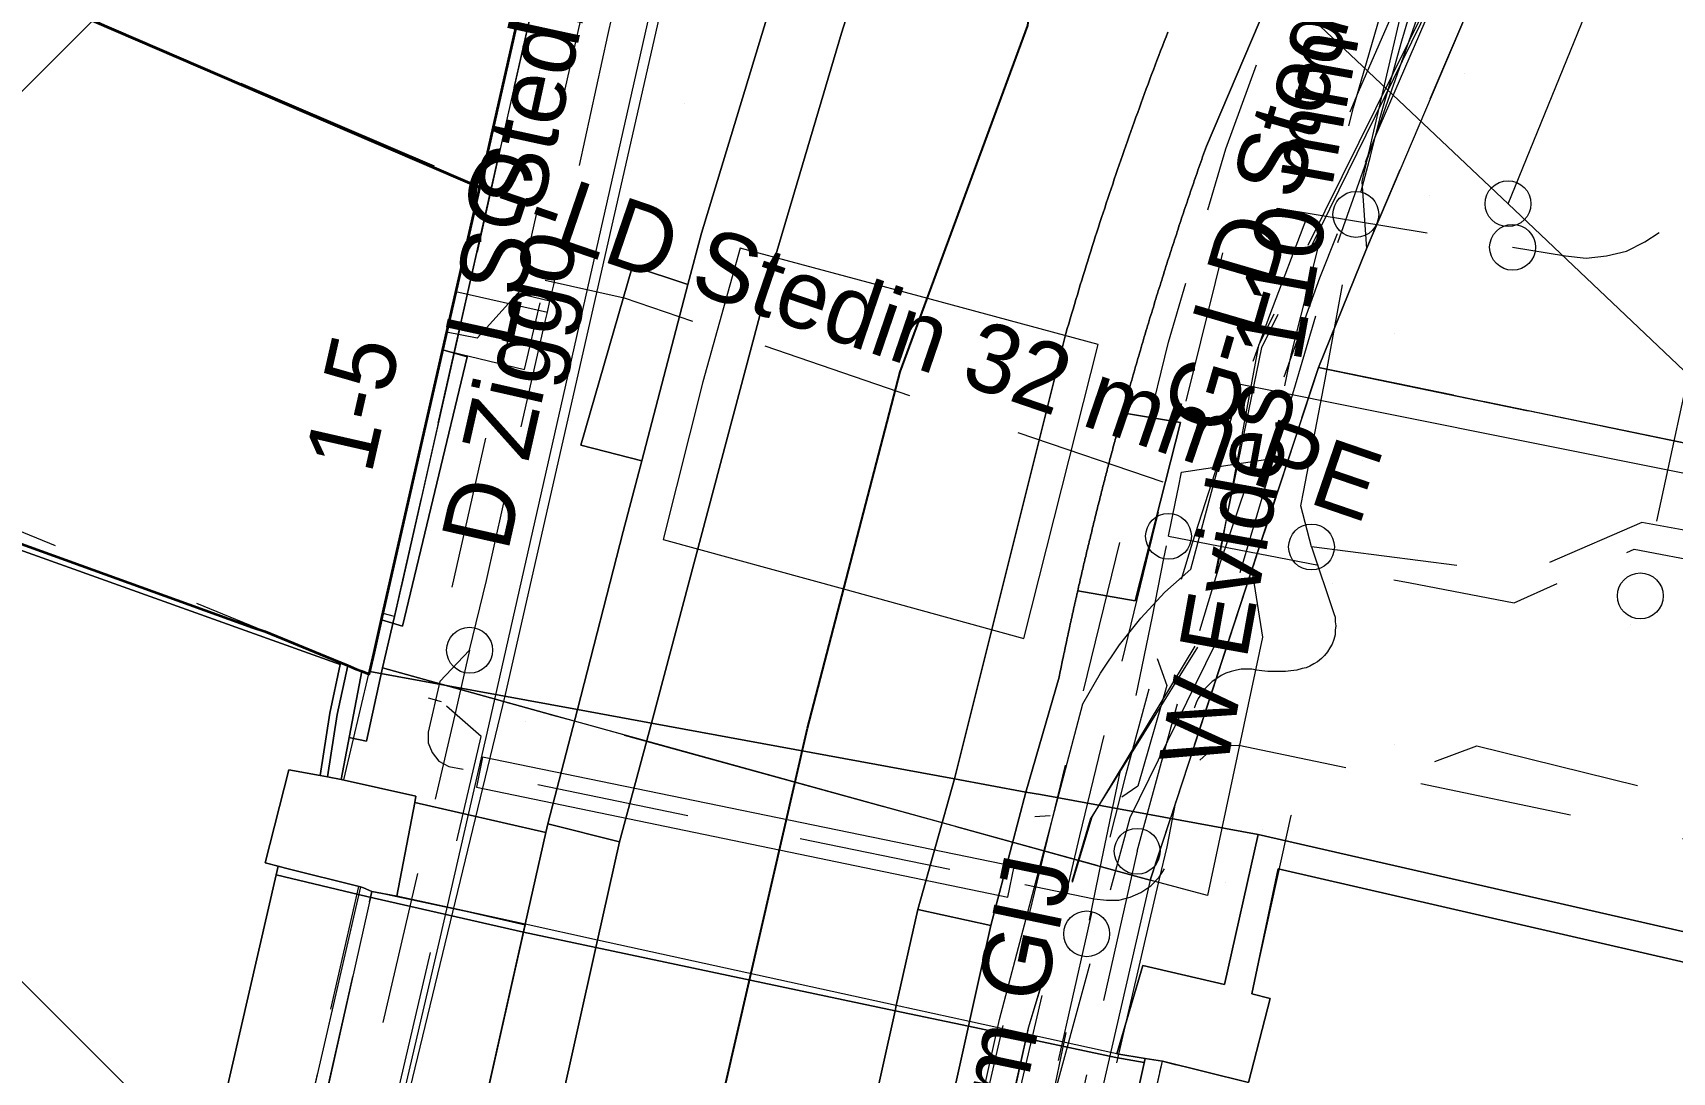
# Model space of a CAD drawing. Header units: metres. Extents: x 0 to 105485, y 0 to 425721.
# Drawn here: x 104793.47 to 104814.91, y 425290.49 to 425304.09 of the extents above; entities that cross this region are included whole.
import ezdxf
from ezdxf.enums import TextEntityAlignment as Align

# ---------------------------------------------------------------- set-up
doc = ezdxf.new("R2010")
doc.units = ezdxf.units.M
doc.header["$MEASUREMENT"] = 0
for name, pattern in [('IE-TERREINAFSCHEIDING_KUNSTMATIG-SO', [11, 4, -1, 4, -2]), ('KG-PERCEEL-SO', [19, 5.5, -4, 5.5, -4]), ('KL-GAS_LD-SO', [13, 4, -2, 4, -3]), ('KL-LS-SO', [13, 4, -2, 4, -3]), ('KL-MS-SO', [13, 4, -2, 4, -3]), ('KL-TELECOM-SO', [9, 7, -2]), ('KL-WATER-SO', [9.5, 7, -2.5]), ('RI-GWA-SO', [18.45, 6, -1.8, 1.75, -1.8, 1.75, -1.8, 1.75, -1.8])]:
    doc.linetypes.add(name, pattern=pattern)
for name, color, linetype, lineweight in [('B-OI-KL-DATA_HULPSTUK-S', 90, 'Continuous', 18), ('B-OI-KL-DATA_MANTELBUIS-G', 90, 'Continuous', 18), ('B-OI-KL-DATA_TELECOM-G', 90, 'KL-TELECOM-SO', 18), ('B-OI-KL-DATA_TELECOM-T', 90, 'KL-TELECOM-SO', 18), ('B-OI-KL-ET_HULPSTUK-S', 10, 'Continuous', 18), ('B-OI-KL-ET_LS-G', 190, 'KL-LS-SO', 18), ('B-OI-KL-ET_LS-T', 190, 'KL-LS-SO', 18), ('B-OI-KL-ET_MANTELBUIS-G', 10, 'Continuous', 18), ('B-OI-KL-ET_MS-G', 130, 'KL-MS-SO', 18), ('B-OI-KL-GAS_HULPSTUK-S', 30, 'Continuous', 18), ('B-OI-KL-GAS_LD-G', 50, 'KL-GAS_LD-SO', 18), ('B-OI-KL-GAS_LD-T', 50, 'KL-GAS_LD-SO', 18), ('B-OI-KL-WATER_HULPSTUK-S', 170, 'Continuous', 18), ('B-OI-KL-WATER_TRANSPORTLEIDING-G', 170, 'KL-WATER-SO', 18), ('B-OI-KL-WATER_TRANSPORTLEIDING-T', 170, 'KL-WATER-SO', 18), ('B-OI-RI-GWA_RIOOLLEIDING-G', 30, 'RI-GWA-SO', 18), ('B-OI-RI-GWA_RIOOLPUT-S', 30, 'Continuous', 18), ('B-XX-GK-KADEMUUR-G', 150, 'Continuous', 18), ('B-XX-GR-STRUIK-G', 90, 'Continuous', 13), ('B-XX-IE-MEUBILAIR-G', 7, 'Continuous', 18), ('B-XX-IE-MEUBILAIR_WEGMEUBILAIR_AFVALBAK-G', 7, 'Continuous', 18), ('B-XX-IE-TERREINAFSCHEIDING_KUNSTMATIG_MUUR-G', 90, 'IE-TERREINAFSCHEIDING_KUNSTMATIG-SO', 18), ('B-XX-KG-GRENS_PERCEEL-G', 150, 'KG-PERCEEL-SO', 18), ('B-XX-KW-KUNSTWERK-G', 170, 'Continuous', 18), ('B-XX-KW-KUNSTWERK_DEK-G', 170, 'Continuous', 18), ('B-XX-OG-BEBOUWING-G', 7, 'Continuous', 35), ('B-XX-OG-BEBOUWING_HUISNUMMER-T', 7, 'Continuous', 18), ('B-XX-OG-GRENS-G', 7, 'Continuous', 18), ('B-XX-OG-WATER-G', 130, 'Continuous', 18), ('B-XX-OG-WATER_RIVIER-G', 130, 'Continuous', 18), ('B-XX-VH-OPENVERHARDING-G', 90, 'Continuous', 18), ('B-XX-VH-OPENVERHARDING_SIERBESTRATING-G', 90, 'Continuous', 18), ('B-XX-VH-OPENVERHARDING_STRAATBAKSTEEN-G', 90, 'Continuous', 18), ('B-XX-VW-MARKERING-G', 7, 'Continuous', 18)]:
    doc.layers.add(name, color=color, linetype=linetype, lineweight=lineweight)
doc.layers.add('GIS-WEGVAKKEN', color=2, linetype='Continuous')

msp = doc.modelspace()

# ---------------------------------------------------------------- linework, layer by layer
at = {"layer": 'B-OI-KL-DATA_HULPSTUK-S'}
msp.add_circle((104812.76, 425301.85), 0.3, dxfattribs=at)
msp.add_circle((104812.76, 425301.85), 0.3, dxfattribs=at)
msp.add_circle((104812.76, 425301.85), 0.3, dxfattribs=at)
at = {"layer": 'B-OI-KL-DATA_MANTELBUIS-G', "ltscale": 0.5, "flags": 128}
for points in [[(104812.76, 425301.85), (104815.59, 425308.8), (104822.61, 425326.1), (104823.15, 425327.13), (104823.76, 425328.12), (104824.45, 425329.06), (104825.2, 425329.94), (104828.64, 425333.31), (104829.36, 425333.83), (104831.12, 425334.98), (104840.75, 425340.34), (104852.76, 425346.92), (104881.06, 425362.51), (104882.32, 425363.22), (104895.92, 425373.18)], [(104796.14, 425280.85), (104796.57, 425282.69), (104798.8, 425292.26), (104799.43, 425295.02), (104802.71, 425309.53), (104803.06, 425311.02), (104803.96, 425314.87), (104805.54, 425320.8), (104806.07, 425322.8), (104817.51, 425332.28), (104829.68, 425340.81)], [(104817.51, 425316.41), (104816.79, 425315.84), (104816, 425314.47), (104811.48, 425304.87), (104810.85, 425302.14), (104810.91, 425301.26)], [(104817.51, 425316.41), (104816.63, 425314.34), (104815.04, 425310.98), (104810.91, 425301.26)], [(104800.98, 425308.76), (104799.63, 425302.78)], [(104796.12, 425280.86), (104796.57, 425282.69), (104799.65, 425295.43), (104802.51, 425308.02)], [(104807.45, 425306.87), (104807.76, 425306.58), (104812.76, 425301.85)], [(104799.63, 425302.78), (104798.2, 425296.45)], [(104799.63, 425302.78), (104799.48, 425302.81)], [(104812.76, 425301.85), (104816.85, 425297.97)], [(104810.91, 425301.26), (104810.28, 425299.71)], [(104810.28, 425299.71), (104809.41, 425297.06)], [(104824.37, 425296.79), (104810.28, 425299.71)], [(104803.6, 425279.89), (104806.11, 425291.18), (104807.2, 425295.31), (104807.43, 425295.71), (104807.68, 425296.08), (104807.96, 425296.43), (104808.27, 425296.77), (104808.61, 425297.07), (104809.26, 425299.49), (104816.85, 425297.97)], [(104809.41, 425297.06), (104809.55, 425296.18), (104808.83, 425292.8), (104808.08, 425293)], [(104809.41, 425297.06), (104808.08, 425293)], [(104798.2, 425296.45), (104798.04, 425295.78)], [(104798.2, 425296.45), (104798.05, 425296.49)], [(104798.04, 425295.78), (104797.83, 425294.82), (104797.6, 425294.87)], [(104800.55, 425295.08), (104798.04, 425295.78)], [(104807.62, 425293.13), (104800.55, 425295.08)], [(104807.62, 425293.13), (104800.55, 425295.08)], [(104808.08, 425293), (104807.14, 425288.9)], [(104808.08, 425293), (104807.62, 425293.13)]]:
    msp.add_lwpolyline(points, dxfattribs=at)
at = {"layer": 'B-OI-KL-DATA_TELECOM-G', "ltscale": 0.5, "flags": 128}
for points in [[(104804.18, 425279.81), (104805.36, 425284.85), (104807.82, 425293.82), (104809.06, 425296.35), (104810.51, 425301.27), (104813.02, 425308.39), (104817.82, 425317.66), (104822.44, 425323.78), (104824.53, 425326.02), (104831.18, 425331.11), (104842.74, 425338.79), (104851.73, 425343.72), (104867.99, 425352.37), (104872.6, 425354.9), (104886.84, 425362.72), (104890.36, 425364.46), (104892.8, 425364.99), (104895.12, 425364.84), (104895.55, 425364.92), (104895.84, 425365.16), (104899.86, 425371.49)], [(104804.18, 425279.81), (104805.36, 425284.85), (104807.82, 425293.82), (104809.06, 425296.35), (104810.51, 425301.27), (104813.02, 425308.39), (104817.82, 425317.66), (104822.44, 425323.78), (104824.53, 425326.02), (104831.18, 425331.11), (104842.74, 425338.79), (104851.73, 425343.72), (104867.99, 425352.37), (104872.6, 425354.9), (104886.84, 425362.72), (104890.36, 425364.46), (104892.8, 425364.99), (104895.12, 425364.84), (104895.55, 425364.92), (104895.84, 425365.16), (104899.86, 425371.49)], [(104804.01, 425279.84), (104806.5, 425291.1), (104807.3, 425293.8), (104808.8, 425296.2), (104809.5, 425300), (104818.8, 425318.8), (104821.3, 425324), (104828.1, 425329.1), (104839.1, 425335.4), (104845.3, 425339.9), (104848.7, 425342.3), (104887, 425362.7), (104896.3, 425365), (104900.8, 425371.09)], [(104804.01, 425279.84), (104806.5, 425291.1), (104807.3, 425293.8), (104808.8, 425296.2), (104809.5, 425300), (104818.8, 425318.8), (104821.3, 425324), (104828.1, 425329.1), (104839.1, 425335.4), (104848.7, 425342.3), (104887, 425362.7), (104896.3, 425365), (104900.8, 425371.09)], [(104804.01, 425279.84), (104806.5, 425291.1), (104807.3, 425293.8), (104808.8, 425296.2), (104809.5, 425300), (104818.8, 425318.8), (104821.3, 425324), (104828.1, 425329.1), (104839.1, 425335.4), (104845.3, 425339.9), (104848.7, 425342.3), (104864, 425350.4), (104887, 425362.7), (104896.3, 425365), (104900.8, 425371.09)], [(104804.01, 425279.84), (104806.5, 425291.1), (104807.3, 425293.8), (104808.8, 425296.2), (104809.5, 425300), (104818.8, 425318.8), (104821.3, 425324), (104828.1, 425329.1), (104839.1, 425335.4), (104848.7, 425342.3), (104887, 425362.7), (104896.3, 425365), (104900.8, 425371.09)], [(104804.01, 425279.84), (104806.5, 425291.1), (104807.3, 425293.8), (104808.8, 425296.2), (104809.5, 425300), (104818.8, 425318.8), (104821.3, 425324), (104828.1, 425329.1), (104839.1, 425335.4), (104845.3, 425339.9), (104848.7, 425342.3), (104887, 425362.7), (104896.3, 425365), (104900.8, 425371.09)], [(104804.01, 425279.84), (104806.5, 425291.1), (104807.3, 425293.8), (104808.8, 425296.2), (104809.5, 425300), (104818.8, 425318.8), (104821.3, 425324), (104828.1, 425329.1), (104839.1, 425335.4), (104845.3, 425339.9), (104848.7, 425342.3), (104887, 425362.7), (104896.3, 425365), (104900.8, 425371.09)], [(104803.97, 425279.84), (104806.49, 425291.07), (104807.32, 425293.83), (104808.78, 425296.25), (104809.54, 425299.97), (104818.8, 425318.83), (104821.33, 425323.99), (104828.08, 425329.1), (104839.11, 425335.4), (104845.31, 425339.89), (104848.66, 425342.26), (104863.96, 425350.36), (104887.03, 425362.66), (104897.07, 425364.83), (104901.01, 425371)], [(104804.01, 425279.84), (104806.5, 425291.1), (104807.3, 425293.8), (104808.8, 425296.2), (104809.5, 425300), (104818.8, 425318.8), (104821.3, 425324), (104828.1, 425329.1), (104839.1, 425335.4), (104845.3, 425339.9), (104848.7, 425342.3), (104864, 425350.4), (104887, 425362.7), (104897.1, 425364.8), (104901.05, 425370.98)], [(104797.6, 425294.87), (104797.83, 425294.82), (104798.04, 425295.78), (104800.55, 425295.08), (104807.62, 425293.13), (104808.08, 425293), (104809.41, 425297.06), (104810.28, 425299.71), (104810.91, 425301.26), (104815.04, 425310.98), (104816.63, 425314.34), (104817.51, 425316.41), (104818.58, 425318.96), (104822.18, 425322.47), (104829.03, 425328.96), (104829.89, 425328.82), (104835.86, 425332.78), (104847.08, 425340.03), (104848.45, 425339.75), (104848.34, 425339.25)], [(104797.6, 425294.87), (104797.83, 425294.82), (104798.04, 425295.78), (104800.55, 425295.08), (104807.62, 425293.13), (104808.08, 425293), (104809.41, 425297.06), (104810.28, 425299.71), (104810.91, 425301.26), (104815.04, 425310.98), (104816.63, 425314.34), (104817.51, 425316.41), (104818.58, 425318.96), (104822.18, 425322.47), (104829.03, 425328.96), (104829.89, 425328.82), (104835.86, 425332.78), (104847.08, 425340.03), (104848.45, 425339.75), (104848.34, 425339.25)], [(104799.08, 425312.27), (104801.41, 425310.63), (104800.98, 425308.76), (104799.63, 425302.78), (104798.2, 425296.45), (104798.04, 425295.78), (104797.83, 425294.82), (104797.6, 425294.87)], [(104799.08, 425312.27), (104801.41, 425310.63), (104800.98, 425308.76), (104799.63, 425302.78), (104798.2, 425296.45), (104798.04, 425295.78), (104797.83, 425294.82), (104797.6, 425294.87)], [(104799.08, 425312.27), (104801.41, 425310.63), (104800.98, 425308.76), (104799.63, 425302.78), (104798.2, 425296.45), (104798.04, 425295.78), (104797.83, 425294.82), (104797.6, 425294.87)], [(104797.6, 425294.87), (104797.83, 425294.82), (104798.04, 425295.78), (104798.2, 425296.45), (104799.63, 425302.78), (104800.98, 425308.76), (104800.84, 425308.79)], [(104797.6, 425294.87), (104797.83, 425294.82), (104798.04, 425295.78), (104798.2, 425296.45), (104799.63, 425302.78), (104800.98, 425308.76), (104800.84, 425308.79)], [(104797.6, 425294.87), (104797.83, 425294.82), (104798.04, 425295.78), (104800.55, 425295.08), (104807.62, 425293.13), (104808.08, 425293), (104809.41, 425297.06), (104810.28, 425299.71), (104824.37, 425296.79), (104834.58, 425294.58), (104840.88, 425293.67), (104850.35, 425292.29), (104853.99, 425291.74), (104853.98, 425291.63), (104854.92, 425291.48), (104856.67, 425291.22), (104861.27, 425290.53), (104861.32, 425290.82)], [(104797.6, 425294.87), (104797.83, 425294.82), (104798.04, 425295.78), (104800.55, 425295.08), (104807.62, 425293.13), (104808.08, 425293), (104809.41, 425297.06), (104810.28, 425299.71), (104824.37, 425296.79), (104834.58, 425294.58), (104840.88, 425293.67), (104850.35, 425292.29), (104853.99, 425291.74), (104853.98, 425291.63), (104854.92, 425291.48), (104854.97, 425291.78)], [(104878.09, 425288.35), (104878.03, 425288.01), (104872.58, 425288.91), (104872.56, 425288.83), (104872.4, 425288.85), (104866.81, 425289.69), (104862.54, 425290.34), (104861.27, 425290.53), (104856.67, 425291.22), (104854.92, 425291.48), (104853.98, 425291.63), (104853.99, 425291.74), (104850.35, 425292.29), (104840.88, 425293.67), (104834.58, 425294.58), (104824.37, 425296.79), (104810.28, 425299.71), (104809.41, 425297.06), (104808.08, 425293), (104807.62, 425293.13), (104800.55, 425295.08), (104798.04, 425295.78), (104797.83, 425294.82), (104797.6, 425294.87)], [(104797.6, 425294.87), (104797.83, 425294.82), (104798.04, 425295.78), (104800.55, 425295.08), (104807.62, 425293.13), (104808.08, 425293), (104809.41, 425297.06), (104810.28, 425299.71), (104824.37, 425296.79), (104834.58, 425294.58), (104840.88, 425293.67), (104850.35, 425292.29), (104853.99, 425291.74), (104853.98, 425291.63), (104854.92, 425291.48), (104856.67, 425291.22), (104861.27, 425290.53), (104862.54, 425290.34), (104866.81, 425289.69), (104866.86, 425289.99)], [(104797.6, 425294.87), (104797.83, 425294.82), (104798.04, 425295.78), (104800.55, 425295.08), (104807.62, 425293.13), (104808.08, 425293), (104809.41, 425297.06), (104810.28, 425299.71), (104824.37, 425296.79), (104834.58, 425294.58), (104840.88, 425293.67), (104850.35, 425292.29), (104850.39, 425292.59)], [(104797.6, 425294.87), (104797.83, 425294.82), (104798.04, 425295.78), (104800.55, 425295.08), (104807.62, 425293.13), (104808.08, 425293), (104809.41, 425297.06), (104810.28, 425299.71), (104824.37, 425296.79), (104824.41, 425296.96)], [(104797.6, 425294.87), (104797.83, 425294.82), (104798.04, 425295.78), (104800.55, 425295.08), (104807.62, 425293.13), (104808.08, 425293), (104809.41, 425297.06), (104810.28, 425299.71), (104824.37, 425296.79), (104834.58, 425294.58), (104840.88, 425293.67), (104840.93, 425293.97)], [(104952.37, 425285.18), (104952.67, 425286.65), (104951.61, 425286.87), (104951.23, 425285), (104943.65, 425286.64), (104941.85, 425284.88), (104937.47, 425283.44), (104934.98, 425281.02), (104931.4, 425280.07), (104926.59, 425281.6), (104926.64, 425282.22), (104922.92, 425282.98), (104919.73, 425283.96), (104917.36, 425283.95), (104916.91, 425281.18), (104914.22, 425281.65), (104914.2, 425281.54), (104904.39, 425283.24), (104904.27, 425283.26), (104904.29, 425283.37), (104901.14, 425283.93), (104896.18, 425284.82), (104895.42, 425285.95), (104883.51, 425288.35), (104882.26, 425287.42), (104881.69, 425287.53), (104881.67, 425287.41), (104878.03, 425288.01), (104872.58, 425288.91), (104872.56, 425288.83), (104872.4, 425288.85), (104866.81, 425289.69), (104862.54, 425290.34), (104861.27, 425290.53), (104856.67, 425291.22), (104854.92, 425291.48), (104853.98, 425291.63), (104853.99, 425291.74), (104850.35, 425292.29), (104840.88, 425293.67), (104834.58, 425294.58), (104824.37, 425296.79), (104810.28, 425299.71), (104809.41, 425297.06), (104808.08, 425293), (104807.62, 425293.13), (104800.55, 425295.08), (104798.04, 425295.78), (104797.83, 425294.82), (104797.6, 425294.87)], [(104797.6, 425294.87), (104797.83, 425294.82), (104798.04, 425295.78), (104798.2, 425296.45), (104798.05, 425296.49)], [(104797.6, 425294.87), (104797.83, 425294.82), (104798.04, 425295.78), (104798.2, 425296.45), (104798.05, 425296.49)], [(104797.6, 425294.87), (104797.83, 425294.82), (104798.04, 425295.78), (104798.2, 425296.45), (104798.05, 425296.49)]]:
    msp.add_lwpolyline(points, dxfattribs=at)
at = {"layer": 'B-OI-KL-ET_HULPSTUK-S'}
for centre in [(104812.82, 425301.28), (104799.18, 425296.01), (104807.91, 425293.38), (104807.25, 425292.3)]:
    msp.add_circle(centre, 0.3, dxfattribs=at)
at = {"layer": 'B-OI-KL-ET_LS-G', "ltscale": 0.5, "flags": 128}
for points in [[(104807.91, 425293.38), (104808.43, 425295.28), (104809, 425297.16), (104809.63, 425299.03), (104810.3, 425300.88), (104811.02, 425302.71), (104811.8, 425304.52), (104812.62, 425306.3), (104813.49, 425308.07), (104817.3, 425314.08), (104819.76, 425318.71), (104820.84, 425320.38), (104821.25, 425320.87), (104821.56, 425321.23), (104821.74, 425321.39), (104821.96, 425321.5), (104822.19, 425321.55), (104822.43, 425321.55), (104823.36, 425321.44)], [(104801.49, 425308.05), (104798.62, 425295.39), (104798.81, 425295.34)], [(104812.8, 425307.58), (104812.1, 425306.18), (104811.43, 425304.75), (104810.8, 425303.31), (104810.2, 425301.86), (104809.64, 425300.39), (104809.11, 425298.9), (104808.63, 425297.41), (104808.17, 425295.9), (104807.76, 425294.39), (104807.38, 425292.87), (104807.25, 425292.3), (104804.74, 425281.2), (104804.42, 425279.78)], [(104799.18, 425296.01), (104799.4, 425296.92), (104799.62, 425297.9), (104800.17, 425300.31), (104800.2, 425300.43), (104800.23, 425300.58), (104800.28, 425300.79), (104800.99, 425304.05), (104801.69, 425307.22)], [(104799.81, 425300.68), (104799.28, 425300.09), (104798.88, 425300.17)], [(104799, 425300.7), (104800.2, 425300.43)], [(104799.81, 425300.68), (104800.23, 425300.58)], [(104799.18, 425296.01), (104799, 425295.22), (104795.65, 425280.92)], [(104799.18, 425296.01), (104798.79, 425295.6), (104798.64, 425294.94), (104798.64, 425294.8), (104798.69, 425294.67), (104798.78, 425294.56), (104798.91, 425294.49), (104807.35, 425292.76), (104807.51, 425292.74), (104807.67, 425292.74), (104807.82, 425292.78), (104807.96, 425292.84), (104808.09, 425292.93), (104808.2, 425293.04), (104808.28, 425293.17), (104808.33, 425293.31), (104808.63, 425294.39), (104808.72, 425294.56), (104808.86, 425294.69), (104809.04, 425294.76), (104809.24, 425294.77), (104827.15, 425290.99), (104827.35, 425291), (104827.54, 425291.08), (104827.69, 425291.22), (104827.79, 425291.4), (104828.47, 425294.76), (104828.5, 425294.87), (104828.56, 425294.96), (104828.64, 425295.05), (104828.74, 425295.11), (104828.84, 425295.16), (104828.96, 425295.19), (104829.08, 425295.19), (104829.2, 425295.18), (104831.74, 425294.66), (104833.84, 425294.24), (104834.32, 425294.14), (104838.54, 425293.5), (104840.43, 425293.22), (104847.7, 425292.12), (104848.54, 425292), (104849.19, 425291.9), (104855.36, 425290.97), (104855.91, 425290.88), (104861.68, 425290.01), (104862.58, 425289.87), (104869.3, 425288.83), (104876.52, 425287.7), (104876.69, 425287.68), (104879.74, 425287.2)], [(104808.17, 425295.9), (104808.3, 425295.55), (104807.92, 425294.23), (104807.42, 425293.89), (104806.57, 425293.83)], [(104796.05, 425280.86), (104799.33, 425294.88), (104798.81, 425295.34)], [(104807.91, 425293.38), (104804.82, 425279.73)]]:
    msp.add_lwpolyline(points, dxfattribs=at)
at = {"layer": 'B-OI-KL-ET_MANTELBUIS-G', "ltscale": 0.5, "flags": 128}
msp.add_lwpolyline([(104799.27, 425294.22), (104806.22, 425292.78), (104806.3, 425293.18), (104799.35, 425294.61), (104799.27, 425294.22)], dxfattribs=at)
at = {"layer": 'B-OI-KL-ET_MS-G', "ltscale": 0.5, "flags": 128}
for points in [[(104803.6, 425279.89), (104805.35, 425287.62), (104806.49, 425292.52), (104808.32, 425300.04), (104809.07, 425302.57), (104809.8, 425304.57), (104810.57, 425306.47), (104812, 425309.57), (104812.87, 425311.4), (104813.7, 425313.07), (104814.65, 425314.59), (104815.44, 425316.07), (104816.9, 425318.47), (104817.91, 425320.08), (104819.04, 425321.71), (104820.74, 425323.79), (104825.81, 425329.51), (104838.75, 425338.35), (104840.32, 425338.42), (104856.21, 425346.57), (104881.54, 425360.25), (104884.85, 425361.72), (104886.47, 425362.24), (104888.99, 425362.81), (104890.74, 425363.04), (104893.57, 425363.16), (104895.55, 425363.04), (104897.04, 425362.85), (104902.96, 425361.12), (104904.2, 425360.65), (104904.34, 425360.63), (104904.47, 425360.67), (104904.58, 425360.74), (104904.66, 425360.86), (104907.35, 425368.28)], [(104812.82, 425301.28), (104813.51, 425301.17), (104813.78, 425301.14), (104814.05, 425301.17), (104814.31, 425301.23), (104814.55, 425301.35), (104814.78, 425301.5), (104814.97, 425301.69), (104815.12, 425301.9), (104815.23, 425302.15), (104816.84, 425306.68)], [(104804.11, 425280.28), (104806.2, 425289.5), (104807.16, 425293.58), (104808.15, 425297.66), (104809.06, 425301.32), (104809.09, 425301.42), (104809.15, 425301.52), (104809.32, 425301.68), (104809.52, 425301.77), (104809.75, 425301.79), (104812.79, 425301.29)]]:
    msp.add_lwpolyline(points, dxfattribs=at)
at = {"layer": 'B-OI-KL-GAS_HULPSTUK-S'}
msp.add_circle((104808.32, 425297.5), 0.3, dxfattribs=at)
at = {"layer": 'B-OI-KL-GAS_LD-G', "ltscale": 0.5, "flags": 128}
for points in [[(104808.32, 425297.5), (104808.41, 425297.95), (104808.45, 425298.14), (104808.49, 425298.34), (104809.64, 425298.51), (104809.93, 425299.89), (104810.74, 425303.11), (104812.11, 425307.81)], [(104798.83, 425299.94), (104799.9, 425299.68), (104800.17, 425300.85)], [(104800.17, 425300.85), (104801.2, 425300.62), (104808.45, 425298.14)], [(104804.65, 425279.75), (104807.45, 425293.27), (104807.89, 425295.39), (104808.11, 425296.45), (104808.26, 425297.21), (104808.32, 425297.5)], [(104808.32, 425297.5), (104811.48, 425296.89)], [(104811.48, 425296.89), (104812.84, 425296.63), (104814.41, 425297.33), (104832.89, 425293.88), (104833.56, 425294.16), (104834.74, 425293.94), (104835.25, 425293.44), (104837.11, 425293.09), (104838.32, 425292.87), (104840.73, 425292.42), (104849.15, 425290.9), (104849.75, 425290.79), (104853.41, 425290.14), (104854.76, 425289.9), (104856.12, 425289.65), (104857.32, 425289.44), (104857.93, 425289.33), (104862.04, 425288.72), (104863.07, 425288.57), (104865.27, 425288.24), (104869.24, 425287.65), (104870.34, 425287.49), (104872.78, 425287.13), (104872.81, 425287.12), (104872.9, 425287.11), (104874.87, 425286.82), (104877.59, 425286.42), (104878.31, 425286.31), (104879.92, 425286.07), (104912.57, 425280.49), (104914.67, 425280.13), (104915.45, 425278.77), (104917.81, 425278.43), (104919.24, 425279.35), (104920.34, 425279.17), (104924.07, 425278.74), (104927.8, 425278.74), (104930.21, 425278.93), (104933.22, 425279.5), (104936.37, 425280.67), (104939.12, 425281.95), (104941.8, 425283.25), (104950.36, 425286.81), (104952.09, 425287.39), (104952.75, 425288.04)]]:
    msp.add_lwpolyline(points, dxfattribs=at)
at = {"layer": 'B-OI-KL-WATER_HULPSTUK-S'}
for centre in [(104810.77, 425301.71), (104810.19, 425297.36)]:
    msp.add_circle(centre, 0.3, dxfattribs=at)
at = {"layer": 'B-OI-KL-WATER_TRANSPORTLEIDING-G', "ltscale": 0.5, "flags": 128}
for points in [[(104810.19, 425297.36), (104810.05, 425297.9), (104810.09, 425298.1), (104810.37, 425299.55), (104810.73, 425301.54), (104810.74, 425301.58), (104810.75, 425301.63), (104810.76, 425301.67), (104810.77, 425301.71), (104810.79, 425301.77), (104810.8, 425301.84), (104810.82, 425301.9), (104810.83, 425301.97), (104810.96, 425302.47), (104811.09, 425302.98), (104811.23, 425303.48), (104811.37, 425303.98), (104811.52, 425304.48), (104811.67, 425304.98), (104811.83, 425305.48), (104811.99, 425305.97)], [(104849.36, 425291.27), (104848.96, 425291.36), (104847.79, 425291.62), (104841.38, 425292.79), (104841.04, 425292.85), (104834.56, 425294.03), (104826.91, 425295.43), (104822.36, 425296.26), (104814.51, 425297.68), (104812.96, 425297.01), (104810.19, 425297.36)], [(104810.19, 425297.36), (104810.48, 425296.49), (104810.5, 425296.44), (104810.5, 425296.38), (104810.51, 425296.33), (104810.5, 425296.27), (104810.5, 425296.21), (104810.48, 425296.15), (104810.46, 425296.09), (104810.43, 425296.04), (104810.4, 425295.99), (104810.36, 425295.94), (104810.32, 425295.9), (104810.27, 425295.86), (104810.22, 425295.83), (104810.17, 425295.8), (104810.12, 425295.78), (104810.07, 425295.77), (104810, 425295.75), (104809.92, 425295.74), (104809.85, 425295.73), (104809.77, 425295.73), (104809.7, 425295.73), (104809.62, 425295.73), (104809.54, 425295.74), (104809.47, 425295.75), (104809.41, 425295.76), (104809.34, 425295.76), (104809.27, 425295.76), (104809.21, 425295.75), (104809.14, 425295.73), (104809.07, 425295.71), (104809.01, 425295.68), (104808.95, 425295.64), (104808.89, 425295.6), (104808.84, 425295.55), (104808.79, 425295.5), (104808.75, 425295.44), (104808.71, 425295.38), (104808.68, 425295.32), (104808.66, 425295.26), (104808.64, 425295.2), (104808.59, 425294.96), (104808.42, 425294.06), (104808.3, 425293.44), (104808.2, 425293.02), (104807.19, 425288.68), (104806.25, 425284.48), (104805.27, 425280.08), (104805.17, 425279.69)]]:
    msp.add_lwpolyline(points, dxfattribs=at)
at = {"layer": 'B-OI-RI-GWA_RIOOLLEIDING-G', "ltscale": 0.5, "flags": 128}
msp.add_lwpolyline([(104817.19, 425309.19), (104814.7, 425297.7)], dxfattribs=at)
at = {"layer": 'B-OI-RI-GWA_RIOOLPUT-S'}
msp.add_circle((104814.49, 425296.72), 0.3, dxfattribs=at)
at = {"layer": 'B-XX-GK-KADEMUUR-G', "ltscale": 0.5}
for points in [[(104784.146, 425304.114), (104783.646, 425304.956), (104782.984, 425306.072), (104783.882, 425304.36), (104784.238, 425303.7), (104786.729, 425299.673), (104797.486, 425295.824), (104797.352, 425295.188), (104797.224, 425294.37), (104797.322, 425294.352), (104797.449, 425295.167), (104797.587, 425295.81), (104797.299, 425295.928), (104796.505, 425296.253), (104796.344, 425296.307), (104786.795, 425299.755), (104786.337, 425300.42), (104785.236, 425302.276)], [(104796.505, 425293.227), (104796.675, 425293.185), (104796.772, 425293.161), (104797.752, 425292.917), (104797.793, 425292.9), (104797.901, 425292.856), (104798.228, 425292.793), (104798.463, 425294.016), (104798.479, 425294.1), (104797.499, 425294.319), (104797.322, 425294.352), (104797.224, 425294.37), (104796.816, 425294.445)], [(104799.908, 425292.419), (104799.132, 425292.595), (104798.228, 425292.793), (104797.901, 425292.856), (104797.793, 425292.9), (104797.752, 425292.917), (104796.772, 425293.161), (104796.675, 425293.185), (104796.651, 425293.072), (104797.838, 425292.787), (104798.316, 425292.678), (104799.886, 425292.322)]]:
    msp.add_lwpolyline(points, close=True, dxfattribs=at)
msp.add_lwpolyline([(104829.726, 425289.427), (104816.653, 425292.214), (104816.591, 425291.976), (104809.492, 425293.598), (104809.054, 425291.638), (104807.985, 425291.887), (104807.645, 425290.729), (104808.015, 425290.67), (104808.24, 425290.634), (104809.368, 425290.354), (104809.648, 425291.453), (104809.41, 425291.515), (104809.755, 425293.149), (104818.696, 425291.091), (104830.086, 425288.775)], dxfattribs=at)
at = {"layer": 'B-XX-GR-STRUIK-G', "ltscale": 0.5}
msp.add_lwpolyline([(104798.83, 425299.937), (104798.029, 425296.409), (104798.303, 425296.326), (104799.148, 425299.849)], close=True, dxfattribs=at)
at = {"layer": 'B-XX-IE-MEUBILAIR-G', "color": 0, "true_color": 0x604a38}
for points in [[(104812.192, 425303.548, 3.485), (104812.192, 425303.548, 6.485)], [(104801.989, 425303.158, 3.633), (104801.989, 425303.158, 6.633)], [(104811.732, 425301.955, 3.522), (104811.732, 425301.955, 6.522)], [(104811.281, 425300.158, 3.586), (104811.281, 425300.158, 6.586)], [(104810.851, 425298.486, 3.639), (104810.851, 425298.486, 6.639)], [(104810.465, 425296.876, 3.702), (104810.465, 425296.876, 6.702)], [(104814.363, 425296.345, 3.469), (104814.363, 425296.345, 4.969)], [(104797.737, 425295.444, 3.962), (104797.737, 425295.444, 5.462)], [(104797.828, 425295.489, 3.962), (104797.828, 425295.489, 5.462)], [(104799.916, 425295.08, 3.909), (104799.916, 425295.08, 6.909)], [(104811.276, 425294.78, 3.674), (104811.276, 425294.78, 6.674)], [(104797.819, 425294.24, 0), (104797.819, 425294.24, 3)], [(104809.544, 425293.661, 3.782), (104809.544, 425293.661, 6.782)], [(104806.859, 425293.345, 3.916), (104806.859, 425293.345, 6.916)]]:
    msp.add_polyline3d(points, dxfattribs=at)
at = {"layer": 'B-XX-IE-MEUBILAIR_WEGMEUBILAIR_AFVALBAK-G', "color": 0, "true_color": 0x604a38}
msp.add_polyline3d([(104809.065, 425292.969, 2.173), (104809.065, 425292.969, 3.673)], dxfattribs=at)
at = {"layer": 'B-XX-IE-TERREINAFSCHEIDING_KUNSTMATIG_MUUR-G', "ltscale": 0.5}
for points in [[(104797.901, 425292.856), (104797.752, 425292.917), (104795.257, 425282.074), (104795.465, 425281.983)], [(104805.598, 425279.821), (104805.804, 425279.761), (104808.24, 425290.634), (104808.015, 425290.67)]]:
    msp.add_lwpolyline(points, close=True, dxfattribs=at)
at = {"layer": 'B-XX-KG-GRENS_PERCEEL-G', "ltscale": 0.5, "flags": 128}
for points in [[(104799.318, 425302.087), (104801.242, 425310.568)], [(104787.433, 425307.117), (104791.155, 425305.581), (104799.318, 425302.087)], [(104784.178, 425304.058), (104786.337, 425300.42), (104797.861, 425295.702)], [(104797.861, 425295.702), (104799.318, 425302.087)], [(104796.318, 425286.683), (104797.73, 425292.919), (104796.5, 425293.226), (104796.835, 425294.455), (104797.534, 425294.316), (104797.861, 425295.702)], [(104806.641, 425283.499), (104808.24, 425290.634), (104809.368, 425290.354), (104809.648, 425291.453), (104809.41, 425291.515), (104809.925, 425293.849), (104812.351, 425294.759), (104831.847, 425289.935), (104856.638, 425284.312), (104879.848, 425280.27), (104890.222, 425278.162), (104912.024, 425276.053), (104934.144, 425274.314), (104935.358, 425274.213), (104935.189, 425272.732), (104943.29, 425271.896)]]:
    msp.add_lwpolyline(points, dxfattribs=at)
at = {"layer": 'B-XX-KW-KUNSTWERK-G', "ltscale": 0.5}
msp.add_lwpolyline([(104797.322, 425294.352), (104797.499, 425294.319), (104797.772, 425295.734), (104797.699, 425295.764), (104797.587, 425295.81), (104797.449, 425295.167)], close=True, dxfattribs=at)
at = {"layer": 'B-XX-KW-KUNSTWERK_DEK-G', "ltscale": 0.5}
msp.add_lwpolyline([(104795.465, 425281.983), (104795.791, 425281.89), (104797.457, 425281.525), (104798.425, 425281.313), (104802.33, 425280.457), (104803.294, 425280.245), (104805.179, 425279.827), (104805.565, 425279.674), (104805.598, 425279.821), (104805.804, 425279.761), (104808.24, 425290.634), (104808.015, 425290.67), (104807.645, 425290.729), (104805.717, 425291.152), (104804.76, 425291.361), (104800.854, 425292.217), (104799.909, 425292.425), (104797.901, 425292.856), (104797.752, 425292.917), (104795.257, 425282.074)], close=True, dxfattribs=at)
at = {"layer": 'B-XX-OG-BEBOUWING-G', "ltscale": 0.5}
for points in [[(104791.155, 425305.581), (104799.312, 425302.062), (104801.242, 425310.568), (104797.465, 425313.234), (104796.99, 425313.569), (104795.598, 425314.551), (104795.452, 425314.654), (104789.554, 425309.111), (104792.044, 425308.043)], [(104799.312, 425302.062), (104791.155, 425305.581), (104787.508, 425307.108), (104784.146, 425304.114), (104785.236, 425302.276), (104786.337, 425300.42), (104786.795, 425299.755), (104796.344, 425296.307), (104796.505, 425296.253), (104797.299, 425295.928), (104797.587, 425295.81), (104797.699, 425295.764), (104797.772, 425295.734), (104797.867, 425295.695), (104797.875, 425295.731), (104797.931, 425295.975), (104798.029, 425296.409), (104798.83, 425299.937)]]:
    msp.add_lwpolyline(points, close=True, dxfattribs=at)
at = {"layer": 'B-XX-OG-GRENS-G'}
msp.add_polyline3d([(104792.5, 425317.5, 2.863), (104797.5, 425307.5, 3.573), (104787.5, 425297.5, 0.758), (104797.5, 425287.5, 3.522), (104792.5, 425282.5, 4.114)], dxfattribs=at)
at = {"layer": 'B-XX-OG-WATER-G', "ltscale": 0.5}
msp.add_lwpolyline([(104782.277, 425282.299), (104793.802, 425279.529), (104794.11, 425280.968), (104793.866, 425281.029), (104793.897, 425281.158), (104793.819, 425281.166), (104794.13, 425282.443), (104794.199, 425282.421), (104794.204, 425282.443), (104796.651, 425293.072), (104796.675, 425293.185), (104796.505, 425293.227), (104796.816, 425294.445), (104797.224, 425294.37), (104797.352, 425295.188), (104797.486, 425295.824), (104786.729, 425299.673)], dxfattribs=at)
msp.add_lwpolyline([(104799.886, 425292.322), (104798.316, 425292.678), (104797.838, 425292.787), (104796.651, 425293.072), (104794.204, 425282.443), (104795.576, 425282.148), (104795.978, 425282.052), (104797.495, 425281.692)], close=True, dxfattribs=at)
at = {"layer": 'B-XX-OG-WATER_RIVIER-G', "ltscale": 0.5}
msp.add_lwpolyline([(104830.086, 425288.775), (104818.696, 425291.091), (104809.755, 425293.149), (104809.41, 425291.515), (104809.648, 425291.453), (104809.368, 425290.354), (104808.24, 425290.634), (104808.015, 425290.67), (104808.002, 425290.618), (104807.633, 425290.684), (104805.704, 425291.092), (104804.745, 425291.294), (104800.833, 425292.122), (104799.886, 425292.322), (104797.495, 425281.692)], dxfattribs=at)
at = {"layer": 'B-XX-VH-OPENVERHARDING-G', "ltscale": 0.5}
for points in [[(104802.035, 425300.793), (104801.309, 425301.032), (104800.634, 425298.694), (104801.431, 425298.485)], [(104807.719, 425299.116), (104807.713, 425299.093), (104807.706, 425299.069), (104807.7, 425299.046), (104807.693, 425299.022), (104807.687, 425298.999), (104807.68, 425298.976), (104807.674, 425298.952), (104807.668, 425298.929), (104807.661, 425298.906), (104807.655, 425298.882), (104807.649, 425298.859), (104807.642, 425298.835), (104807.636, 425298.812), (104807.63, 425298.788), (104807.623, 425298.765), (104807.617, 425298.742), (104807.611, 425298.718), (104807.604, 425298.695), (104807.598, 425298.671), (104807.592, 425298.648), (104807.586, 425298.624), (104807.58, 425298.601), (104807.573, 425298.578), (104807.567, 425298.554), (104807.561, 425298.531), (104807.555, 425298.507), (104807.549, 425298.484), (104807.542, 425298.46), (104807.536, 425298.437), (104807.53, 425298.413), (104807.524, 425298.39), (104807.518, 425298.366), (104807.512, 425298.343), (104807.506, 425298.32), (104807.5, 425298.296), (104807.494, 425298.273), (104807.487, 425298.249), (104807.481, 425298.226), (104807.475, 425298.202), (104807.469, 425298.179), (104807.463, 425298.155), (104807.457, 425298.132), (104807.451, 425298.108), (104807.445, 425298.085), (104807.439, 425298.061), (104807.433, 425298.038), (104807.427, 425298.014), (104807.421, 425297.991), (104807.416, 425297.967), (104807.41, 425297.944), (104807.404, 425297.92), (104807.398, 425297.897), (104807.392, 425297.873), (104807.386, 425297.85), (104807.38, 425297.826), (104807.374, 425297.802), (104807.369, 425297.779), (104807.363, 425297.755), (104807.357, 425297.732), (104807.351, 425297.708), (104807.345, 425297.685), (104807.339, 425297.661), (104807.334, 425297.638), (104807.328, 425297.614), (104807.322, 425297.591), (104807.316, 425297.567), (104807.311, 425297.543), (104807.305, 425297.52), (104807.299, 425297.496), (104807.294, 425297.473), (104807.288, 425297.449), (104807.282, 425297.426), (104807.277, 425297.402), (104807.271, 425297.378), (104807.265, 425297.355), (104807.26, 425297.331), (104807.254, 425297.308), (104807.248, 425297.284), (104807.243, 425297.26), (104807.237, 425297.237), (104807.232, 425297.213), (104807.226, 425297.19), (104807.22, 425297.166), (104807.215, 425297.142), (104807.209, 425297.119), (104807.204, 425297.095), (104807.198, 425297.072), (104807.193, 425297.048), (104807.187, 425297.024), (104807.182, 425297.001), (104807.176, 425296.977), (104807.171, 425296.953), (104807.165, 425296.93), (104807.16, 425296.906), (104807.155, 425296.883), (104807.149, 425296.859), (104807.144, 425296.835), (104807.138, 425296.812), (104807.133, 425296.788), (104807.133, 425296.788), (104807.882, 425296.654), (104808.476, 425298.988)], [(104800.59, 425295.233), (104797.875, 425295.731), (104797.867, 425295.695), (104797.772, 425295.734), (104797.499, 425294.319), (104798.479, 425294.1), (104798.463, 425294.016), (104800.179, 425293.625), (104800.205, 425293.739)], [(104800.59, 425295.233), (104800.205, 425293.739), (104801.14, 425293.502), (104801.561, 425295.055)], [(104800.833, 425292.122), (104804.745, 425291.294), (104804.76, 425291.361), (104805.04, 425292.62), (104805.523, 425294.326), (104801.561, 425295.055), (104801.14, 425293.502), (104800.854, 425292.217)], [(104805.996, 425292.409), (104806.456, 425294.155), (104805.523, 425294.326), (104805.04, 425292.62)], [(104805.996, 425292.409), (104805.717, 425291.152), (104805.704, 425291.092), (104807.633, 425290.684), (104808.002, 425290.618), (104808.015, 425290.67), (104807.645, 425290.729), (104807.985, 425291.887), (104809.054, 425291.638), (104809.492, 425293.598), (104806.645, 425294.121), (104806.456, 425294.155)], [(104800.179, 425293.625), (104798.463, 425294.016), (104798.228, 425292.793), (104799.132, 425292.595), (104799.909, 425292.425)], [(104800.854, 425292.217), (104801.14, 425293.502), (104800.205, 425293.739), (104800.179, 425293.625), (104799.909, 425292.425), (104799.132, 425292.595), (104799.908, 425292.419), (104799.886, 425292.322), (104800.833, 425292.122)], [(104799.909, 425292.425), (104797.901, 425292.856), (104795.465, 425281.983), (104797.457, 425281.525)], [(104805.996, 425292.409), (104805.04, 425292.62), (104804.76, 425291.361), (104804.745, 425291.294), (104805.704, 425291.092), (104805.717, 425291.152)], [(104799.909, 425292.425), (104797.457, 425281.525), (104798.425, 425281.313), (104798.46, 425281.469), (104800.833, 425292.122), (104800.854, 425292.217)], [(104800.833, 425292.122), (104798.46, 425281.469), (104798.425, 425281.313), (104802.33, 425280.457), (104802.355, 425280.57), (104804.745, 425291.294), (104804.76, 425291.361), (104800.854, 425292.217)], [(104802.355, 425280.57), (104802.33, 425280.457), (104803.294, 425280.245), (104803.317, 425280.348), (104805.704, 425291.092), (104805.717, 425291.152), (104804.76, 425291.361), (104804.745, 425291.294)], [(104808.015, 425290.67), (104807.645, 425290.729), (104805.717, 425291.152), (104805.704, 425291.092), (104803.317, 425280.348), (104803.294, 425280.245), (104805.179, 425279.827), (104805.565, 425279.674), (104805.598, 425279.821)]]:
    msp.add_lwpolyline(points, close=True, dxfattribs=at)
at = {"layer": 'B-XX-VH-OPENVERHARDING_SIERBESTRATING-G', "ltscale": 0.5}
msp.add_lwpolyline([(104804.831, 425306.569), (104804.044, 425304.08), (104803.197, 425301.225), (104801.561, 425295.055), (104805.523, 425294.326), (104806.979, 425300.153), (104806.979, 425300.153), (104806.997, 425300.216), (104807.016, 425300.28), (104807.034, 425300.343), (104807.053, 425300.407), (104807.072, 425300.47), (104807.091, 425300.533), (104807.109, 425300.597), (104807.128, 425300.66), (104807.147, 425300.723), (104807.167, 425300.787), (104807.186, 425300.85), (104807.205, 425300.913), (104807.225, 425300.976), (104807.244, 425301.039), (104807.264, 425301.102), (104807.284, 425301.165), (104807.303, 425301.228), (104807.323, 425301.291), (104807.343, 425301.354), (104807.363, 425301.417), (104807.384, 425301.48), (104807.404, 425301.543), (104807.424, 425301.606), (104807.445, 425301.669), (104807.465, 425301.732), (104807.486, 425301.794), (104807.506, 425301.857), (104807.527, 425301.92), (104807.548, 425301.983), (104807.569, 425302.045), (104807.59, 425302.108), (104807.611, 425302.171), (104807.633, 425302.233), (104807.654, 425302.296), (104807.675, 425302.358), (104807.697, 425302.421), (104807.718, 425302.483), (104807.74, 425302.545), (104807.762, 425302.608), (104807.784, 425302.67), (104807.806, 425302.733), (104807.828, 425302.795), (104807.85, 425302.857), (104807.872, 425302.919), (104807.895, 425302.981), (104807.917, 425303.044), (104807.939, 425303.106), (104807.962, 425303.168), (104807.985, 425303.23), (104808.007, 425303.292), (104808.03, 425303.354), (104808.053, 425303.416), (104808.076, 425303.478), (104808.099, 425303.54), (104808.123, 425303.602), (104808.146, 425303.663), (104808.169, 425303.725), (104808.193, 425303.787), (104808.216, 425303.849), (104808.24, 425303.91), (104808.264, 425303.972), (104808.288, 425304.034), (104808.312, 425304.095)], dxfattribs=at)
at = {"layer": 'B-XX-VH-OPENVERHARDING_STRAATBAKSTEEN-G', "ltscale": 0.5}
for points in [[(104801.242, 425310.568), (104799.312, 425302.062), (104798.83, 425299.937), (104799.148, 425299.849), (104798.303, 425296.326), (104798.029, 425296.409), (104797.931, 425295.975), (104797.875, 425295.731), (104800.59, 425295.233), (104801.189, 425297.562), (104801.431, 425298.485), (104800.634, 425298.694), (104801.309, 425301.032), (104802.035, 425300.793), (104802.211, 425301.464), (104803.538, 425305.835)], [(104803.538, 425305.835), (104802.211, 425301.464), (104802.035, 425300.793), (104801.431, 425298.485), (104801.189, 425297.562), (104800.59, 425295.233), (104801.561, 425295.055), (104803.197, 425301.225), (104804.044, 425304.08), (104804.831, 425306.569)], [(104808.312, 425304.095), (104808.288, 425304.034), (104808.264, 425303.972), (104808.24, 425303.91), (104808.216, 425303.849), (104808.193, 425303.787), (104808.169, 425303.725), (104808.146, 425303.663), (104808.123, 425303.602), (104808.099, 425303.54), (104808.076, 425303.478), (104808.053, 425303.416), (104808.03, 425303.354), (104808.007, 425303.292), (104807.985, 425303.23), (104807.962, 425303.168), (104807.939, 425303.106), (104807.917, 425303.044), (104807.895, 425302.981), (104807.872, 425302.919), (104807.85, 425302.857), (104807.828, 425302.795), (104807.806, 425302.733), (104807.784, 425302.67), (104807.762, 425302.608), (104807.74, 425302.545), (104807.718, 425302.483), (104807.697, 425302.421), (104807.675, 425302.358), (104807.654, 425302.296), (104807.633, 425302.233), (104807.611, 425302.171), (104807.59, 425302.108), (104807.569, 425302.045), (104807.548, 425301.983), (104807.527, 425301.92), (104807.506, 425301.857), (104807.486, 425301.794), (104807.465, 425301.732), (104807.445, 425301.669), (104807.424, 425301.606), (104807.404, 425301.543), (104807.384, 425301.48), (104807.363, 425301.417), (104807.343, 425301.354), (104807.323, 425301.291), (104807.303, 425301.228), (104807.284, 425301.165), (104807.264, 425301.102), (104807.244, 425301.039), (104807.225, 425300.976), (104807.205, 425300.913), (104807.186, 425300.85), (104807.167, 425300.787), (104807.147, 425300.723), (104807.128, 425300.66), (104807.109, 425300.597), (104807.091, 425300.533), (104807.072, 425300.47), (104807.053, 425300.407), (104807.034, 425300.343), (104807.016, 425300.28), (104806.997, 425300.216), (104806.979, 425300.153), (104806.979, 425300.153), (104805.523, 425294.326), (104806.456, 425294.155), (104806.889, 425295.657), (104806.889, 425295.657), (104806.891, 425295.668), (104806.894, 425295.68), (104806.896, 425295.691), (104806.898, 425295.703), (104806.901, 425295.714), (104806.903, 425295.726), (104806.905, 425295.737), (104806.908, 425295.749), (104806.91, 425295.76), (104806.912, 425295.771), (104806.915, 425295.783), (104806.917, 425295.794), (104806.92, 425295.806), (104806.922, 425295.817), (104806.924, 425295.829), (104806.927, 425295.84), (104806.929, 425295.852), (104806.931, 425295.863), (104806.934, 425295.874), (104806.936, 425295.886), (104806.939, 425295.897), (104806.941, 425295.909), (104806.943, 425295.92), (104806.946, 425295.932), (104806.948, 425295.943), (104806.951, 425295.955), (104806.953, 425295.966), (104806.955, 425295.977), (104806.958, 425295.989), (104806.96, 425296), (104806.963, 425296.012), (104806.965, 425296.023), (104806.968, 425296.035), (104806.97, 425296.046), (104806.972, 425296.057), (104806.975, 425296.069), (104806.977, 425296.08), (104806.98, 425296.092), (104806.982, 425296.103), (104806.985, 425296.115), (104806.987, 425296.126), (104806.989, 425296.137), (104806.992, 425296.149), (104806.994, 425296.16), (104806.997, 425296.172), (104806.999, 425296.183), (104807.002, 425296.195), (104807.004, 425296.206), (104807.007, 425296.217), (104807.009, 425296.229), (104807.012, 425296.24), (104807.014, 425296.252), (104807.016, 425296.263), (104807.019, 425296.275), (104807.021, 425296.286), (104807.024, 425296.297), (104807.026, 425296.309), (104807.029, 425296.32), (104807.031, 425296.332), (104807.034, 425296.343), (104807.036, 425296.355), (104807.039, 425296.366), (104807.041, 425296.377), (104807.044, 425296.389), (104807.046, 425296.4), (104807.049, 425296.412), (104807.051, 425296.423), (104807.054, 425296.434), (104807.056, 425296.446), (104807.059, 425296.457), (104807.061, 425296.469), (104807.064, 425296.48), (104807.066, 425296.492), (104807.069, 425296.503), (104807.072, 425296.514), (104807.074, 425296.526), (104807.077, 425296.537), (104807.079, 425296.549), (104807.082, 425296.56), (104807.084, 425296.571), (104807.087, 425296.583), (104807.089, 425296.594), (104807.092, 425296.606), (104807.094, 425296.617), (104807.097, 425296.628), (104807.1, 425296.64), (104807.102, 425296.651), (104807.105, 425296.663), (104807.107, 425296.674), (104807.11, 425296.685), (104807.112, 425296.697), (104807.115, 425296.708), (104807.117, 425296.72), (104807.12, 425296.731), (104807.123, 425296.742), (104807.125, 425296.754), (104807.128, 425296.765), (104807.13, 425296.777), (104807.133, 425296.788), (104807.133, 425296.788), (104807.138, 425296.812), (104807.144, 425296.835), (104807.149, 425296.859), (104807.155, 425296.883), (104807.16, 425296.906), (104807.165, 425296.93), (104807.171, 425296.953), (104807.176, 425296.977), (104807.182, 425297.001), (104807.187, 425297.024), (104807.193, 425297.048), (104807.198, 425297.072), (104807.204, 425297.095), (104807.209, 425297.119), (104807.215, 425297.142), (104807.22, 425297.166), (104807.226, 425297.19), (104807.232, 425297.213), (104807.237, 425297.237), (104807.243, 425297.26), (104807.248, 425297.284), (104807.254, 425297.308), (104807.26, 425297.331), (104807.265, 425297.355), (104807.271, 425297.378), (104807.277, 425297.402), (104807.282, 425297.426), (104807.288, 425297.449), (104807.294, 425297.473), (104807.299, 425297.496), (104807.305, 425297.52), (104807.311, 425297.543), (104807.316, 425297.567), (104807.322, 425297.591), (104807.328, 425297.614), (104807.334, 425297.638), (104807.339, 425297.661), (104807.345, 425297.685), (104807.351, 425297.708), (104807.357, 425297.732), (104807.363, 425297.755), (104807.369, 425297.779), (104807.374, 425297.802), (104807.38, 425297.826), (104807.386, 425297.85), (104807.392, 425297.873), (104807.398, 425297.897), (104807.404, 425297.92), (104807.41, 425297.944), (104807.416, 425297.967), (104807.421, 425297.991), (104807.427, 425298.014), (104807.433, 425298.038), (104807.439, 425298.061), (104807.445, 425298.085), (104807.451, 425298.108), (104807.457, 425298.132), (104807.463, 425298.155), (104807.469, 425298.179), (104807.475, 425298.202), (104807.481, 425298.226), (104807.487, 425298.249), (104807.494, 425298.273), (104807.5, 425298.296), (104807.506, 425298.32), (104807.512, 425298.343), (104807.518, 425298.366), (104807.524, 425298.39), (104807.53, 425298.413), (104807.536, 425298.437), (104807.542, 425298.46), (104807.549, 425298.484), (104807.555, 425298.507), (104807.561, 425298.531), (104807.567, 425298.554), (104807.573, 425298.578), (104807.58, 425298.601), (104807.586, 425298.624), (104807.592, 425298.648), (104807.598, 425298.671), (104807.604, 425298.695), (104807.611, 425298.718), (104807.617, 425298.742), (104807.623, 425298.765), (104807.63, 425298.788), (104807.636, 425298.812), (104807.642, 425298.835), (104807.649, 425298.859), (104807.655, 425298.882), (104807.661, 425298.906), (104807.668, 425298.929), (104807.674, 425298.952), (104807.68, 425298.976), (104807.687, 425298.999), (104807.693, 425299.022), (104807.7, 425299.046), (104807.706, 425299.069), (104807.713, 425299.093), (104807.719, 425299.116), (104807.719, 425299.116), (104807.729, 425299.152), (104807.739, 425299.187), (104807.749, 425299.223), (104807.759, 425299.258), (104807.768, 425299.294), (104807.778, 425299.329), (104807.788, 425299.365), (104807.798, 425299.401), (104807.808, 425299.436), (104807.819, 425299.472), (104807.829, 425299.507), (104807.839, 425299.543), (104807.849, 425299.578), (104807.859, 425299.614), (104807.869, 425299.649), (104807.88, 425299.685), (104807.89, 425299.72), (104807.9, 425299.756), (104807.91, 425299.791), (104807.921, 425299.827), (104807.931, 425299.862), (104807.941, 425299.897), (104807.952, 425299.933), (104807.962, 425299.968), (104807.973, 425300.004), (104807.983, 425300.039), (104807.994, 425300.074), (104808.004, 425300.11), (104808.015, 425300.145), (104808.025, 425300.181), (104808.036, 425300.216), (104808.046, 425300.251), (104808.057, 425300.287), (104808.068, 425300.322), (104808.078, 425300.357), (104808.089, 425300.393), (104808.1, 425300.428), (104808.111, 425300.463), (104808.122, 425300.499), (104808.132, 425300.534), (104808.143, 425300.569), (104808.154, 425300.605), (104808.165, 425300.64), (104808.176, 425300.675), (104808.187, 425300.711), (104808.198, 425300.746), (104808.209, 425300.781), (104808.22, 425300.816), (104808.231, 425300.851), (104808.242, 425300.887), (104808.253, 425300.922), (104808.264, 425300.957), (104808.275, 425300.992), (104808.286, 425301.028), (104808.298, 425301.063), (104808.309, 425301.098), (104808.32, 425301.133), (104808.331, 425301.168), (104808.343, 425301.203), (104808.354, 425301.239), (104808.365, 425301.274), (104808.377, 425301.309), (104808.388, 425301.344), (104808.4, 425301.379), (104808.411, 425301.414), (104808.423, 425301.449), (104808.434, 425301.484), (104808.446, 425301.519), (104808.457, 425301.555), (104808.469, 425301.59), (104808.48, 425301.625), (104808.492, 425301.66), (104808.504, 425301.695), (104808.515, 425301.73), (104808.527, 425301.765), (104808.539, 425301.8), (104808.55, 425301.835), (104808.562, 425301.87), (104808.574, 425301.905), (104808.586, 425301.94), (104808.598, 425301.975), (104808.609, 425302.01), (104808.621, 425302.045), (104808.633, 425302.08), (104808.645, 425302.115), (104808.657, 425302.15), (104808.669, 425302.185), (104808.681, 425302.219), (104808.693, 425302.254), (104808.705, 425302.289), (104808.717, 425302.324), (104808.729, 425302.359), (104808.742, 425302.394), (104808.754, 425302.429), (104808.766, 425302.464), (104808.778, 425302.499), (104808.79, 425302.533), (104808.803, 425302.568), (104808.815, 425302.603), (104808.815, 425302.603), (104810.208, 425305.874)], [(104810.208, 425305.874), (104808.815, 425302.603), (104808.815, 425302.603), (104808.803, 425302.568), (104808.79, 425302.533), (104808.778, 425302.499), (104808.766, 425302.464), (104808.754, 425302.429), (104808.742, 425302.394), (104808.729, 425302.359), (104808.717, 425302.324), (104808.705, 425302.289), (104808.693, 425302.254), (104808.681, 425302.219), (104808.669, 425302.185), (104808.657, 425302.15), (104808.645, 425302.115), (104808.633, 425302.08), (104808.621, 425302.045), (104808.609, 425302.01), (104808.598, 425301.975), (104808.586, 425301.94), (104808.574, 425301.905), (104808.562, 425301.87), (104808.55, 425301.835), (104808.539, 425301.8), (104808.527, 425301.765), (104808.515, 425301.73), (104808.504, 425301.695), (104808.492, 425301.66), (104808.48, 425301.625), (104808.469, 425301.59), (104808.457, 425301.555), (104808.446, 425301.519), (104808.434, 425301.484), (104808.423, 425301.449), (104808.411, 425301.414), (104808.4, 425301.379), (104808.388, 425301.344), (104808.377, 425301.309), (104808.365, 425301.274), (104808.354, 425301.239), (104808.343, 425301.203), (104808.331, 425301.168), (104808.32, 425301.133), (104808.309, 425301.098), (104808.298, 425301.063), (104808.286, 425301.028), (104808.275, 425300.992), (104808.264, 425300.957), (104808.253, 425300.922), (104808.242, 425300.887), (104808.231, 425300.851), (104808.22, 425300.816), (104808.209, 425300.781), (104808.198, 425300.746), (104808.187, 425300.711), (104808.176, 425300.675), (104808.165, 425300.64), (104808.154, 425300.605), (104808.143, 425300.569), (104808.132, 425300.534), (104808.122, 425300.499), (104808.111, 425300.463), (104808.1, 425300.428), (104808.089, 425300.393), (104808.078, 425300.357), (104808.068, 425300.322), (104808.057, 425300.287), (104808.046, 425300.251), (104808.036, 425300.216), (104808.025, 425300.181), (104808.015, 425300.145), (104808.004, 425300.11), (104807.994, 425300.074), (104807.983, 425300.039), (104807.973, 425300.004), (104807.962, 425299.968), (104807.952, 425299.933), (104807.941, 425299.897), (104807.931, 425299.862), (104807.921, 425299.827), (104807.91, 425299.791), (104807.9, 425299.756), (104807.89, 425299.72), (104807.88, 425299.685), (104807.869, 425299.649), (104807.859, 425299.614), (104807.849, 425299.578), (104807.839, 425299.543), (104807.829, 425299.507), (104807.819, 425299.472), (104807.808, 425299.436), (104807.798, 425299.401), (104807.788, 425299.365), (104807.778, 425299.329), (104807.768, 425299.294), (104807.759, 425299.258), (104807.749, 425299.223), (104807.739, 425299.187), (104807.729, 425299.152), (104807.719, 425299.116), (104807.719, 425299.116), (104808.476, 425298.988), (104807.882, 425296.654), (104807.133, 425296.788), (104807.133, 425296.788), (104807.13, 425296.777), (104807.128, 425296.765), (104807.125, 425296.754), (104807.123, 425296.742), (104807.12, 425296.731), (104807.117, 425296.72), (104807.115, 425296.708), (104807.112, 425296.697), (104807.11, 425296.685), (104807.107, 425296.674), (104807.105, 425296.663), (104807.102, 425296.651), (104807.1, 425296.64), (104807.097, 425296.628), (104807.094, 425296.617), (104807.092, 425296.606), (104807.089, 425296.594), (104807.087, 425296.583), (104807.084, 425296.571), (104807.082, 425296.56), (104807.079, 425296.549), (104807.077, 425296.537), (104807.074, 425296.526), (104807.072, 425296.514), (104807.069, 425296.503), (104807.066, 425296.492), (104807.064, 425296.48), (104807.061, 425296.469), (104807.059, 425296.457), (104807.056, 425296.446), (104807.054, 425296.434), (104807.051, 425296.423), (104807.049, 425296.412), (104807.046, 425296.4), (104807.044, 425296.389), (104807.041, 425296.377), (104807.039, 425296.366), (104807.036, 425296.355), (104807.034, 425296.343), (104807.031, 425296.332), (104807.029, 425296.32), (104807.026, 425296.309), (104807.024, 425296.297), (104807.021, 425296.286), (104807.019, 425296.275), (104807.016, 425296.263), (104807.014, 425296.252), (104807.012, 425296.24), (104807.009, 425296.229), (104807.007, 425296.217), (104807.004, 425296.206), (104807.002, 425296.195), (104806.999, 425296.183), (104806.997, 425296.172), (104806.994, 425296.16), (104806.992, 425296.149), (104806.989, 425296.137), (104806.987, 425296.126), (104806.985, 425296.115), (104806.982, 425296.103), (104806.98, 425296.092), (104806.977, 425296.08), (104806.975, 425296.069), (104806.972, 425296.057), (104806.97, 425296.046), (104806.968, 425296.035), (104806.965, 425296.023), (104806.963, 425296.012), (104806.96, 425296), (104806.958, 425295.989), (104806.955, 425295.977), (104806.953, 425295.966), (104806.951, 425295.955), (104806.948, 425295.943), (104806.946, 425295.932), (104806.943, 425295.92), (104806.941, 425295.909), (104806.939, 425295.897), (104806.936, 425295.886), (104806.934, 425295.874), (104806.931, 425295.863), (104806.929, 425295.852), (104806.927, 425295.84), (104806.924, 425295.829), (104806.922, 425295.817), (104806.92, 425295.806), (104806.917, 425295.794), (104806.915, 425295.783), (104806.912, 425295.771), (104806.91, 425295.76), (104806.908, 425295.749), (104806.905, 425295.737), (104806.903, 425295.726), (104806.901, 425295.714), (104806.898, 425295.703), (104806.896, 425295.691), (104806.894, 425295.68), (104806.891, 425295.668), (104806.889, 425295.657), (104806.889, 425295.657), (104806.456, 425294.155), (104806.645, 425294.121), (104809.492, 425293.598), (104816.591, 425291.976)]]:
    msp.add_lwpolyline(points, dxfattribs=at)
at = {"layer": 'B-XX-VW-MARKERING-G', "color": 0, "ltscale": 0.5, "true_color": 0x808080}
msp.add_polyline3d([(104806.429, 425296.165, 3.817), (104806.924, 425298.129, 3.745), (104807.401, 425300.01, 3.679), (104805.06, 425300.639, 3.672), (104802.719, 425301.267, 3.662), (104802.232, 425299.52, 3.735), (104801.713, 425297.456, 3.807), (104804.071, 425296.811, 3.808), (104806.429, 425296.165, 3.817)], dxfattribs=at)
at = {"layer": 'GIS-WEGVAKKEN'}
msp.add_lwpolyline([(104799.274, 425276.208), (104803.6, 425294.99), (104804.81, 425299.65), (104806.48, 425304.18), (104807.25, 425311.1), (104806.072, 425313.477)], dxfattribs=at)

# ---------------------------------------------------------------- texts
at = {"layer": 'B-OI-KL-DATA_TELECOM-T'}
msp.add_text('D Ziggo', height=0.9, rotation=77.2701, dxfattribs=at).set_placement((104799.705, 425299.437), align=Align.MIDDLE_CENTER)
at = {"layer": 'B-OI-KL-ET_LS-T'}
msp.add_text('LS Stedin', height=0.9, rotation=77.7133, dxfattribs=at).set_placement((104799.844, 425302.592), align=Align.MIDDLE_CENTER)
at = {"layer": 'B-OI-KL-GAS_LD-T'}
for s, rotation, p in [('G-LD Stedin 160 mm PVC', 73.7492, (104810.647, 425305.687)), ('G-LD Stedin 32 mm PE', 341.1158, (104805.087, 425300.146)), ('G-LD Stedin 174 mm GIJ', 78.2994, (104805.257, 425286.674))]:
    msp.add_text(s, height=0.9, rotation=rotation, dxfattribs=at).set_placement(p, align=Align.MIDDLE_CENTER)
at = {"layer": 'B-OI-KL-WATER_TRANSPORTLEIDING-T'}
msp.add_text('W Evides 110 mm PVC', height=0.9, rotation=79.7458, dxfattribs=at).set_placement((104809.753, 425300.689), align=Align.MIDDLE_CENTER)
at = {"layer": 'B-XX-OG-BEBOUWING_HUISNUMMER-T'}
msp.add_text('1-5', height=0.9, rotation=77.2, dxfattribs=at).set_placement((104797.648, 425299.244), align=Align.MIDDLE_CENTER)

doc.saveas('drawing.dxf')
